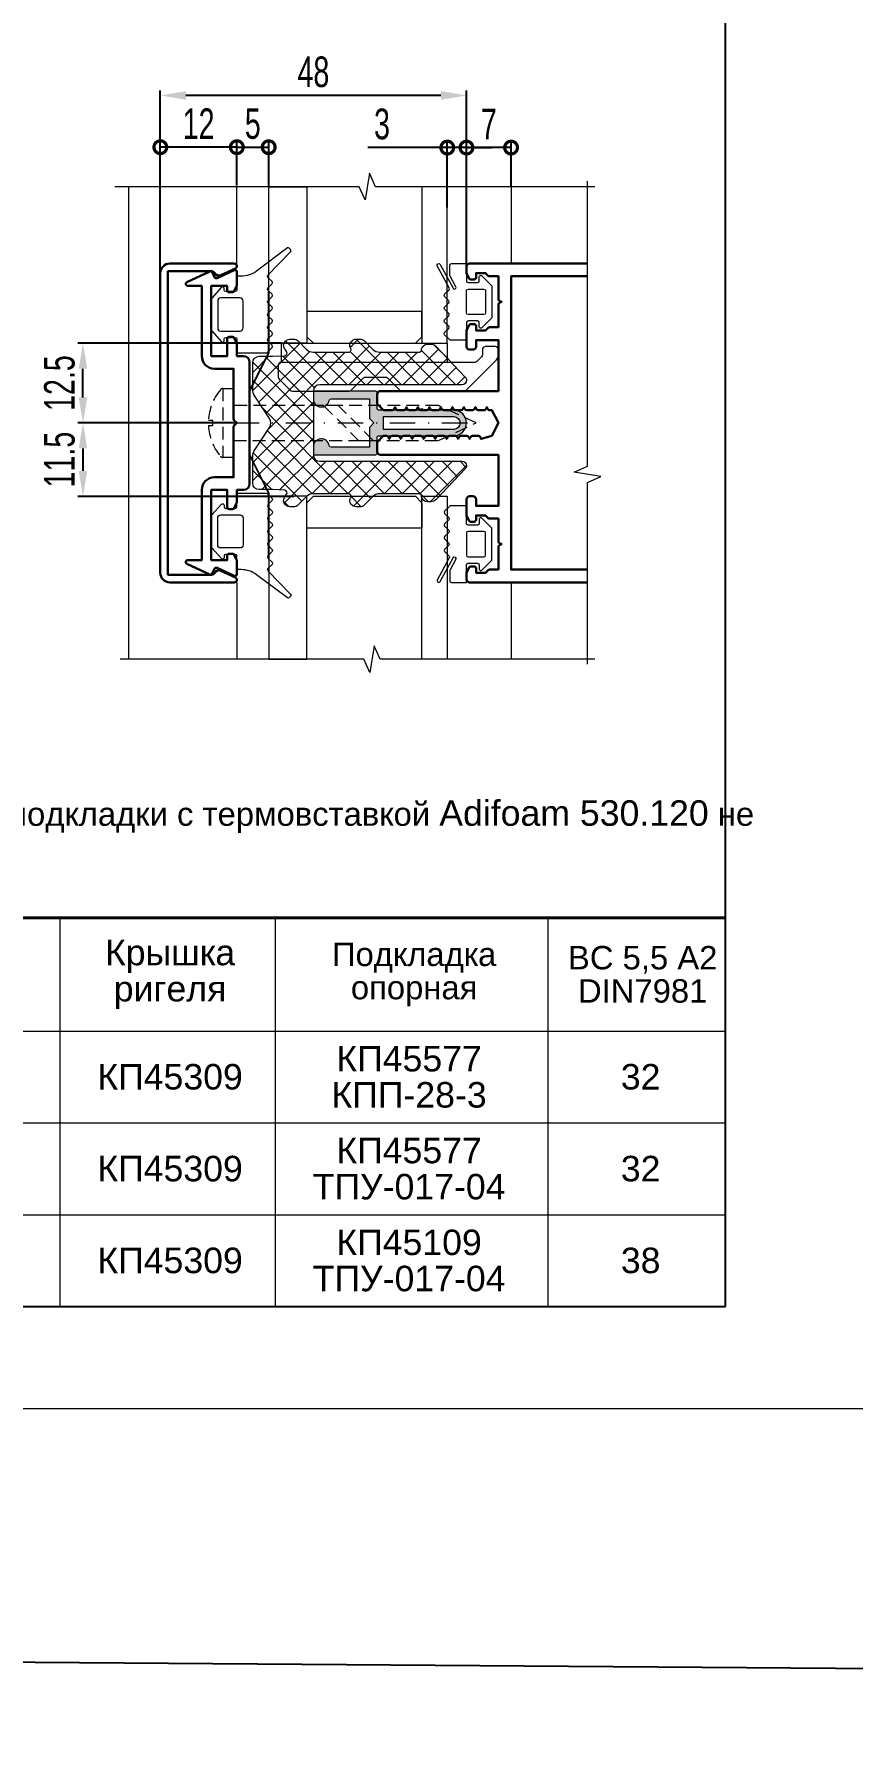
# Model space of a CAD drawing. Extents: x -37 to 8820, y -336 to 478.
# Drawn here: x 4112.2 to 4192.4, y -31.7 to 134.7 of the extents above; entities that cross this region are included whole.
import ezdxf

# ---------------------------------------------------------------- set-up
doc = ezdxf.new("R2010")
doc.units = 0
doc.header["$LTSCALE"] = 5
doc.linetypes.add('DASHDOT', pattern=[1, 0.5, -0.25, 0, -0.25])
doc.linetypes.add('HIDDEN', pattern=[0.375, 0.25, -0.125])
doc.layers.get('0').update_dxf_attribs({"linetype": 'CONTINUOUS', "lineweight": 30})
doc.layers.get('DEFPOINTS').update_dxf_attribs({"linetype": 'CONTINUOUS'})
for name, color, linetype, lineweight in [('1', 6, 'DASHDOT', 13), ('2', 3, 'HIDDEN', 13), ('Dimentions', 5, 'CONTINUOUS', 15), ('Glass', 5, 'CONTINUOUS', 20), ('Ал подклад', 7, 'CONTINUOUS', 20), ('Герлен', 7, 'CONTINUOUS', 60), ('Зигзаг', 1, 'CONTINUOUS', 15), ('Конструкции', 252, 'CONTINUOUS', 20), ('Подкладки', 1, 'CONTINUOUS', 20), ('Рамки', 1, 'CONTINUOUS', 15), ('Текстовый', 7, 'CONTINUOUS', 9), ('Уплотнители', 1, 'CONTINUOUS', 20), ('Штриховка', 1, 'CONTINUOUS', 5)]:
    doc.layers.add(name, color=color, linetype=linetype, lineweight=lineweight)
doc.layers.add('Скрытые', color=14, linetype='CONTINUOUS', plot=False)
doc.styles.add('3', font='RUSS.SHX', dxfattribs={"width": 0.7, "height": 3})
doc.styles.add('Каталожный', font='arial.ttf', dxfattribs={"height": 2.5})
doc.dimstyles.new('MX1_6', dxfattribs={"dimtxt": 3, "dimasz": 2.5, "dimexe": 0.5, "dimexo": 0, "dimgap": 0.8, "dimtad": 1, "dimlfac": 1.6, "dimdsep": 46, "dimtxsty": '3', "dimcen": 0, "dimclrd": 256, "dimclre": 256, "dimclrt": 256, "dimaunit": 1, "dimadec": 0, "dimazin": 0, "dimtfac": 1, "dimtmove": 0, "dimatfit": 1, "dimfxl": 1, "dimtvp": 1, "dimtolj": 1, "dimtzin": 0, "dimarcsym": 0})

# ---------------------------------------------------------------- blocks, each defined once
blk = doc.blocks.new('_DotSmall')
at = {"color": 0, "linetype": 'ByBlock', "const_width": 0.5}
blk.add_lwpolyline([(-0.0625, 0, 1), (0.0625, 0, 1)], format="xyb", close=True, dxfattribs=at)
blk = doc.blocks.new('*D395')
at = {"layer": 'DEFPOINTS', "color": 0, "linetype": 'Continuous', "transparency": 16777216}
for p in [(4124.62, 123.62), (4132.12, 119.86), (4124.62, 108.7)]:
    blk.add_point(p, dxfattribs=at)
at = {"layer": 'Dimentions', "linetype": 'Continuous', "lineweight": -2, "transparency": 16777216}
for p, q in [((4124.62, 108.7), (4124.62, 124.12)), ((4132.12, 123.62), (4124.62, 123.62)), ((4132.12, 119.86), (4132.12, 124.12))]:
    blk.add_line(p, q, dxfattribs=at)
at = {"layer": 'Dimentions', "linetype": 'Continuous', "lineweight": -2, "transparency": 16777216, "xscale": 2.5, "yscale": 2.5, "zscale": 2.5, "rotation": 180}
blk.add_blockref('_DotSmall', (4124.62, 123.62), dxfattribs=at)
at = {"layer": 'Dimentions', "linetype": 'Continuous', "lineweight": -2, "transparency": 16777216, "xscale": 2.5, "yscale": 2.5, "zscale": 2.5}
blk.add_blockref('_DotSmall', (4132.12, 123.62), dxfattribs=at)
at = {"layer": 'Dimentions', "linetype": 'Continuous', "transparency": 16777216, "insert": (4128.37, 125.92), "char_height": 3, "attachment_point": 5, "style": '3'}
blk.add_mtext('\\A1;12', dxfattribs=at)
blk = doc.blocks.new('*D396')
at = {"layer": 'DEFPOINTS', "color": 0, "linetype": 'Continuous', "transparency": 16777216}
for p in [(4124.62, 128.69), (4124.62, 121.37), (4154.62, 111.9)]:
    blk.add_point(p, dxfattribs=at)
at = {"layer": 'Dimentions', "linetype": 'Continuous', "lineweight": -2, "transparency": 16777216}
for p, q in [((4124.62, 121.37), (4124.62, 129.19)), ((4152.12, 128.69), (4127.12, 128.69)), ((4154.62, 111.9), (4154.62, 129.19))]:
    blk.add_line(p, q, dxfattribs=at)
at = {"layer": 'Dimentions', "linetype": 'Continuous', "transparency": 16777216}
for points in [[(4127.12, 129.11), (4127.12, 128.27), (4124.62, 128.69)], [(4152.12, 129.11), (4152.12, 128.27), (4154.62, 128.69)]]:
    blk.add_solid(points, dxfattribs=at)
at = {"layer": 'Dimentions', "linetype": 'Continuous', "transparency": 16777216, "insert": (4139.62, 130.99), "char_height": 3, "attachment_point": 5, "style": '3'}
blk.add_mtext('\\A1;48', dxfattribs=at)
blk = doc.blocks.new('*D397')
at = {"layer": 'DEFPOINTS', "color": 0, "linetype": 'Continuous', "transparency": 16777216}
for p in [(4135.24, 123.62), (4132.12, 119.86), (4135.24, 119.75)]:
    blk.add_point(p, dxfattribs=at)
at = {"layer": 'Dimentions', "linetype": 'Continuous', "lineweight": -2, "transparency": 16777216}
for p, q in [((4132.12, 119.86), (4132.12, 124.12)), ((4132.12, 123.62), (4135.24, 123.62)), ((4135.24, 119.75), (4135.24, 124.12))]:
    blk.add_line(p, q, dxfattribs=at)
at = {"layer": 'Dimentions', "linetype": 'Continuous', "lineweight": -2, "transparency": 16777216, "xscale": 2.5, "yscale": 2.5, "zscale": 2.5, "rotation": 180}
blk.add_blockref('_DotSmall', (4132.12, 123.62), dxfattribs=at)
at = {"layer": 'Dimentions', "linetype": 'Continuous', "lineweight": -2, "transparency": 16777216, "xscale": 2.5, "yscale": 2.5, "zscale": 2.5}
blk.add_blockref('_DotSmall', (4135.24, 123.62), dxfattribs=at)
at = {"layer": 'Dimentions', "linetype": 'Continuous', "transparency": 16777216, "insert": (4133.68, 125.92), "char_height": 3, "attachment_point": 5, "style": '3'}
blk.add_mtext('\\A1;5', dxfattribs=at)
blk = doc.blocks.new('*D399')
at = {"layer": 'DEFPOINTS', "color": 0, "transparency": 16777216}
for p in [(4131.8, 96.59), (4117.04, 89.4), (4137.74, 89.4)]:
    blk.add_point(p, dxfattribs=at)
at = {"layer": 'Dimentions', "lineweight": -2, "transparency": 16777216}
for p, q in [((4131.8, 96.59), (4116.54, 96.59)), ((4117.04, 94.09), (4117.04, 91.9)), ((4137.74, 89.4), (4116.54, 89.4))]:
    blk.add_line(p, q, dxfattribs=at)
at = {"layer": 'Dimentions', "transparency": 16777216}
for points in [[(4116.62, 94.09), (4117.46, 94.09), (4117.04, 96.59)], [(4116.62, 91.9), (4117.46, 91.9), (4117.04, 89.4)]]:
    blk.add_solid(points, dxfattribs=at)
at = {"layer": 'Dimentions', "transparency": 16777216, "insert": (4114.74, 93), "char_height": 3, "attachment_point": 5, "rotation": 90, "style": '3'}
blk.add_mtext('\\A1;11.5', dxfattribs=at)
blk = doc.blocks.new('*D400')
at = {"layer": 'DEFPOINTS', "color": 0, "transparency": 16777216}
for p in [(4117.04, 104.4), (4136.49, 104.4), (4123.78, 96.59)]:
    blk.add_point(p, dxfattribs=at)
at = {"layer": 'Dimentions', "lineweight": -2, "transparency": 16777216}
for p, q in [((4136.49, 104.4), (4116.54, 104.4)), ((4117.04, 99.09), (4117.04, 101.9)), ((4123.78, 96.59), (4116.54, 96.59))]:
    blk.add_line(p, q, dxfattribs=at)
at = {"layer": 'Dimentions', "transparency": 16777216}
for points in [[(4116.62, 101.9), (4117.46, 101.9), (4117.04, 104.4)], [(4116.62, 99.09), (4117.46, 99.09), (4117.04, 96.59)]]:
    blk.add_solid(points, dxfattribs=at)
at = {"layer": 'Dimentions', "transparency": 16777216, "insert": (4114.74, 100.5), "char_height": 3, "attachment_point": 5, "rotation": 90, "style": '3'}
blk.add_mtext('\\A1;12.5', dxfattribs=at)
blk = doc.blocks.new('*D299')
at = {"layer": 'DEFPOINTS', "color": 0, "linetype": 'Continuous', "transparency": 16777216}
for p in [(4154.62, 123.58), (4152.74, 117.7), (4154.62, 111.9)]:
    blk.add_point(p, dxfattribs=at)
at = {"layer": 'Dimentions', "linetype": 'Continuous', "lineweight": -2, "transparency": 16777216}
for p, q in [((4152.74, 123.58), (4144.94, 123.58)), ((4152.74, 117.7), (4152.74, 124.08)), ((4154.62, 123.58), (4152.74, 123.58)), ((4154.62, 111.9), (4154.62, 124.08)), ((4154.62, 123.58), (4157.12, 123.58))]:
    blk.add_line(p, q, dxfattribs=at)
at = {"layer": 'Dimentions', "linetype": 'Continuous', "lineweight": -2, "transparency": 16777216, "xscale": 2.5, "yscale": 2.5, "zscale": 2.5}
blk.add_blockref('_DotSmall', (4152.74, 123.58), dxfattribs=at)
at = {"layer": 'Dimentions', "linetype": 'Continuous', "lineweight": -2, "transparency": 16777216, "xscale": 2.5, "yscale": 2.5, "zscale": 2.5, "rotation": 180}
blk.add_blockref('_DotSmall', (4154.62, 123.58), dxfattribs=at)
at = {"layer": 'Dimentions', "linetype": 'Continuous', "transparency": 16777216, "insert": (4146.34, 125.88), "char_height": 3, "attachment_point": 5, "style": '3'}
blk.add_mtext('\\A1;3', dxfattribs=at)
blk = doc.blocks.new('*D300')
at = {"layer": 'DEFPOINTS', "color": 0, "linetype": 'Continuous', "transparency": 16777216}
for p in [(4154.62, 123.58), (4154.62, 119.89), (4158.99, 119.75)]:
    blk.add_point(p, dxfattribs=at)
at = {"layer": 'Dimentions', "linetype": 'Continuous', "lineweight": -2, "transparency": 16777216}
for p, q in [((4154.62, 119.89), (4154.62, 124.08)), ((4158.99, 123.58), (4154.62, 123.58)), ((4158.99, 119.75), (4158.99, 124.08))]:
    blk.add_line(p, q, dxfattribs=at)
at = {"layer": 'Dimentions', "linetype": 'Continuous', "lineweight": -2, "transparency": 16777216, "xscale": 2.5, "yscale": 2.5, "zscale": 2.5, "rotation": 180}
blk.add_blockref('_DotSmall', (4154.62, 123.58), dxfattribs=at)
at = {"layer": 'Dimentions', "linetype": 'Continuous', "lineweight": -2, "transparency": 16777216, "xscale": 2.5, "yscale": 2.5, "zscale": 2.5}
blk.add_blockref('_DotSmall', (4158.99, 123.58), dxfattribs=at)
at = {"layer": 'Dimentions', "linetype": 'Continuous', "transparency": 16777216, "insert": (4156.8, 125.88), "char_height": 3, "attachment_point": 5, "style": '3'}
blk.add_mtext('\\A1;7', dxfattribs=at)

msp = doc.modelspace()

# ---------------------------------------------------------------- hatches: boundary and pattern name
at = {"layer": 'Штриховка', "lineweight": 5}
h = msp.add_hatch(dxfattribs=at)
h.set_pattern_fill('NET', color=256, scale=10, angle=-45, style=0)
h.set_pattern_definition([(315, (6497.6839, 4392.4152), (0.88388348, 0.88388348), []), (45, (6497.6839, 4392.4152), (-0.88388348, 0.88388348), [])])
edge = h.paths.add_edge_path()
edge.add_arc((4154.1792, 92.3982), 0.4375, -45, 0, ccw=False)
edge.add_line((4154.4885, 92.0889), (4151.6122, 89.0563))
edge.add_arc((4151.1703, 89.4983), 0.625, 270, 315, ccw=False)
edge.add_line((4151.1703, 88.8733), (4150.8167, 88.8733))
edge.add_arc((4150.8137, 89.4893), 0.6161, 194.690939, 270.28096, ccw=False)
edge.add_arc((4149.9782, 89.4045), 0.25, 343.39845, 450)
edge.add_line((4149.9782, 89.6545), (4146.1024, 89.6545))
edge.add_arc((4146.1024, 88.717), 0.9375, 90, 135)
edge.add_line((4145.4395, 89.3799), (4144.6159, 88.5563))
edge.add_arc((4144.174, 88.9983), 0.625, 270, 315, ccw=False)
edge.add_line((4144.174, 88.3733), (4143.8204, 88.3733))
edge.add_arc((4143.8204, 88.9983), 0.625, 158.459594, 270, ccw=False)
edge.add_arc((4143.0623, 89.4045), 0.25, 315, 450)
edge.add_line((4143.0623, 89.6545), (4139.6061, 89.6545))
edge.add_arc((4139.6061, 88.717), 0.9375, 90, 135)
edge.add_line((4138.9432, 89.3799), (4138.1196, 88.5563))
edge.add_arc((4137.6776, 88.9983), 0.625, 270, 315, ccw=False)
edge.add_line((4137.6776, 88.3733), (4137.3241, 88.3733))
edge.add_arc((4137.3241, 88.9983), 0.625, 135, 270, ccw=False)
edge.add_line((4136.8822, 89.4402), (4136.9982, 89.6042))
edge.add_arc((4136.7941, 89.7486), 0.25, 324.716356, 447.011206)
edge.add_line((4136.8071, 89.9983), (4135.6099, 90.0608))
edge.add_line((4135.6099, 90.0608), (4134.3042, 90.0608))
edge.add_arc((4134.3042, 90.6858), 0.625, 180, 270, ccw=False)
edge.add_line((4133.6792, 90.6858), (4133.6792, 90.842))
edge.add_line((4133.6792, 90.842), (4133.6792, 93.2656))
edge.add_arc((4134.9292, 93.2656), 1.25, 146.745633, 180, ccw=False)
edge.add_line((4133.8839, 93.9511), (4135.3294, 96.1556))
edge.add_arc((4134.4738, 96.592), 0.9605, 332.973316, 387.026684)
edge.add_line((4135.3294, 97.0285), (4133.8839, 99.233))
edge.add_arc((4134.9292, 99.9184), 1.25, 180, 213.254367, ccw=False)
edge.add_line((4133.6792, 99.9184), (4133.6792, 102.342))
edge.add_line((4133.6792, 102.342), (4133.6792, 102.4983))
edge.add_arc((4134.3042, 102.4983), 0.625, 90, 180, ccw=False)
edge.add_line((4134.3042, 103.1233), (4135.6099, 103.1233))
edge.add_line((4135.6099, 103.1233), (4136.8071, 103.1858))
edge.add_arc((4136.7941, 103.4354), 0.25, 272.988794, 395.283644)
edge.add_line((4136.9982, 103.5799), (4136.8822, 103.7438))
edge.add_arc((4137.3241, 104.1858), 0.625, 90, 225, ccw=False)
edge.add_line((4137.3241, 104.8108), (4137.6776, 104.8108))
edge.add_arc((4137.6776, 104.1858), 0.625, 45, 90, ccw=False)
edge.add_line((4138.1196, 104.6277), (4138.9432, 103.8041))
edge.add_arc((4139.6061, 104.467), 0.9375, 225, 270)
edge.add_line((4139.6061, 103.5295), (4143.0623, 103.5295))
edge.add_arc((4143.0623, 103.7795), 0.25, 270, 405)
edge.add_arc((4143.8204, 104.1858), 0.625, 90, 201.540406, ccw=False)
edge.add_line((4143.8204, 104.8108), (4144.174, 104.8108))
edge.add_arc((4144.174, 104.1858), 0.625, 45, 90, ccw=False)
edge.add_line((4144.6159, 104.6277), (4145.4395, 103.8041))
edge.add_arc((4146.1024, 104.467), 0.9375, 225, 270)
edge.add_line((4146.1024, 103.5295), (4149.9782, 103.5295))
edge.add_arc((4149.9782, 103.7795), 0.25, 270, 376.60155)
edge.add_arc((4150.8137, 103.6947), 0.6161, 89.71904, 165.309061, ccw=False)
edge.add_line((4150.8167, 104.3108), (4151.1703, 104.3108))
edge.add_arc((4151.1703, 103.6858), 0.625, 45, 90, ccw=False)
edge.add_line((4151.6122, 104.1277), (4154.4885, 101.0952))
edge.add_arc((4154.1792, 100.7858), 0.4375, 0, 45, ccw=False)
edge.add_line((4154.6167, 100.7858), (4154.6167, 100.7795))
edge.add_arc((4154.1792, 100.7795), 0.4375, -90, 0, ccw=False)
edge.add_line((4154.1792, 100.342), (4140.2417, 100.342))
edge.add_arc((4140.2417, 99.717), 0.625, 90, 180)
edge.add_line((4139.6167, 99.717), (4139.6167, 96.592))
edge.add_line((4139.6167, 96.592), (4139.6167, 93.467))
edge.add_arc((4140.2417, 93.467), 0.625, 180, 270)
edge.add_line((4140.2417, 92.842), (4154.1792, 92.842))
edge.add_arc((4154.1792, 92.4045), 0.4375, 0, 90, ccw=False)
at = {"layer": 'Штриховка'}
h = msp.add_hatch(color=256, dxfattribs=at)
edge = h.paths.add_edge_path(flags=16)
edge.add_line((4146.4917, 97.217), (4153.3667, 97.217))
edge.add_arc((4153.3667, 96.592), 0.625, -90, 90, ccw=False)
edge.add_line((4153.3667, 95.967), (4146.4917, 95.967))
edge.add_line((4146.4917, 95.967), (4146.4917, 97.217))
edge = h.paths.add_edge_path()
edge.add_arc((4140.3979, 94.2483), 0.7812, 9.281799, 180)
edge.add_line((4139.6167, 94.2483), (4139.6167, 93.6545))
edge.add_arc((4139.8042, 93.6545), 0.1875, 180, 270)
edge.add_line((4139.8042, 93.467), (4145.6792, 93.467))
edge.add_arc((4145.6792, 93.6545), 0.1875, 270, 360)
edge.add_line((4145.8667, 93.6545), (4145.8667, 95.1545))
edge.add_arc((4146.0542, 95.1545), 0.1875, 90, 180, ccw=False)
edge.add_line((4146.0542, 95.342), (4150.1167, 95.342))
edge.add_arc((4150.2417, 95.342), 0.125, 180, 360)
edge.add_line((4150.3667, 95.342), (4153.3667, 95.342))
edge.add_arc((4153.3667, 96.592), 1.25, 270, 450)
edge.add_line((4153.3667, 97.842), (4150.3667, 97.842))
edge.add_arc((4150.2417, 97.842), 0.125, 0, 180)
edge.add_line((4150.1167, 97.842), (4146.0542, 97.842))
edge.add_arc((4146.0542, 98.0295), 0.1875, 180, 270, ccw=False)
edge.add_line((4145.8667, 98.0295), (4145.8667, 99.5295))
edge.add_arc((4145.6792, 99.5295), 0.1875, 0, 90)
edge.add_line((4145.6792, 99.717), (4139.8042, 99.717))
edge.add_arc((4139.8042, 99.5295), 0.1875, 90, 180)
edge.add_line((4139.6167, 99.5295), (4139.6167, 98.9358))
edge.add_arc((4140.3979, 98.9358), 0.7812, 180, 350.718201)
edge.add_arc((4141.354, 98.7795), 0.1875, 90, 170.718201, ccw=False)
edge.add_line((4141.354, 98.967), (4145.1167, 98.967))
edge.add_line((4145.1167, 98.967), (4145.1167, 97.1072))
edge.add_arc((4145.3042, 97.1072), 0.1875, 180, 225)
edge.add_line((4145.1716, 96.9746), (4145.5542, 96.592))
edge.add_line((4145.5542, 96.592), (4145.1716, 96.2094))
edge.add_arc((4145.3042, 96.0769), 0.1875, 135, 180)
edge.add_line((4145.1167, 96.0769), (4145.1167, 94.217))
edge.add_line((4145.1167, 94.217), (4141.354, 94.217))
edge.add_arc((4141.354, 94.4045), 0.1875, 189.281799, 270, ccw=False)

# ---------------------------------------------------------------- linework, layer by layer
for points in [[(4124.6167, 81.9045), (4124.6167, 111.2795, -0.41421356), (4125.5542, 112.217), (4131.8667, 112.217, -0.80258485), (4131.9723, 111.7405), (4130.5357, 111.0705, -0.40155944), (4129.9626, 111.2651, 0.27973928), (4129.63, 111.467), (4125.3667, 111.467), (4125.3667, 81.717), (4129.63, 81.717, 0.27973928), (4129.9626, 81.919, -0.40155944), (4130.5357, 82.1135), (4131.9723, 81.4436, -0.80258485), (4131.8667, 80.967), (4125.5542, 80.967, -0.41421356)], [(4129.4627, 111.4495, -0.41421356), (4129.7119, 111.3588), (4129.9319, 110.887, 0.41421356), (4130.1811, 110.7963), (4131.8499, 111.5745, -0.54861879), (4132.1167, 111.4045), (4132.1167, 110.0738, -0.11643382), (4132.0969, 109.9899), (4131.856, 109.5082, -0.28407904), (4131.6883, 109.4045), (4131.3667, 109.4045, -0.41421356), (4131.1792, 109.592), (4131.1792, 110.0295), (4129.6167, 110.0295), (4129.6167, 103.1545), (4131.1792, 103.1545), (4131.1792, 104.842, -0.41421356), (4131.3667, 105.0295), (4131.6883, 105.0295, -0.28407904), (4131.856, 104.9259), (4132.0969, 104.4441, -0.11643382), (4132.1167, 104.3603), (4132.1167, 103.1545), (4132.7417, 103.1545, -0.41421356), (4133.3667, 102.5295), (4133.3667, 90.6545, -0.41421356), (4132.7417, 90.0295), (4132.1167, 90.0295), (4132.1167, 88.8238, -0.11643382), (4132.0969, 88.7399), (4131.856, 88.2582, -0.28407904), (4131.6883, 88.1545), (4131.3667, 88.1545, -0.41421356), (4131.1792, 88.342), (4131.1792, 90.0295), (4129.6167, 90.0295), (4129.6167, 83.1545), (4131.1792, 83.1545), (4131.1792, 83.592, -0.41421356), (4131.3667, 83.7795), (4131.6883, 83.7795, -0.28407904), (4131.856, 83.6759), (4132.0969, 83.1941, -0.11643382), (4132.1167, 83.1103), (4132.1167, 81.7795, -0.54861879), (4131.8499, 81.6096), (4130.1811, 82.3878, 0.41421356), (4129.9319, 82.2971), (4129.7119, 81.8253, -0.41421356), (4129.4627, 81.7346), (4127.2249, 82.7781, -0.29147342), (4127.1167, 82.948), (4127.1167, 82.967, -0.41421356), (4127.3042, 83.1545), (4128.6792, 83.1545), (4128.6792, 90.0295, -0.41421356), (4129.9292, 91.2795), (4131.8042, 91.2795), (4131.8042, 96.2019, -0.19891237), (4131.8591, 96.3344), (4132.1167, 96.592), (4131.8591, 96.8496, -0.19891237), (4131.8042, 96.9822), (4131.8042, 101.9045), (4129.9292, 101.9045, -0.41421356), (4128.6792, 103.1545), (4128.6792, 110.0295), (4127.3042, 110.0295, -0.41421356), (4127.1167, 110.217), (4127.1167, 110.236, -0.29147342), (4127.2249, 110.406)]]:
    msp.add_lwpolyline(points, format="xyb", close=True)
msp.add_lwpolyline([(4166.4653, 80.967), (4154.9292, 80.967, -0.41421356), (4154.6167, 81.2795), (4154.6167, 81.8603, -0.11643382), (4154.6365, 81.9441), (4154.8773, 82.4259, -0.28407904), (4155.0451, 82.5295), (4155.3667, 82.5295, -0.41421356), (4155.5542, 82.342), (4155.5542, 81.9045), (4156.4917, 81.9045), (4156.7493, 82.1621, -0.19891237), (4156.8818, 82.217), (4157.7417, 82.217), (4157.7417, 84.4449, -0.28407904), (4157.8453, 84.6126), (4158.0542, 84.717), (4157.8453, 84.8215, -0.28407904), (4157.7417, 84.9892), (4157.7417, 87.217), (4156.8818, 87.217, -0.19891237), (4156.7493, 87.2719), (4156.4917, 87.5295), (4155.5542, 87.5295), (4155.5542, 87.092, -0.41421356), (4155.3667, 86.9045), (4155.0451, 86.9045, -0.28407904), (4154.8773, 87.0082), (4154.6365, 87.4899, -0.11643382), (4154.6167, 87.5738), (4154.6167, 89.092, -0.41421356), (4154.9292, 89.4045), (4155.2417, 89.4045, -0.41421356), (4155.5542, 89.092), (4155.5542, 88.467), (4157.7417, 88.467), (4157.7417, 93.467), (4146.1792, 93.467, -0.41421356), (4145.8667, 93.7795), (4145.8667, 94.6394, -0.19891237), (4145.9216, 94.7719), (4146.4368, 95.2871, -0.19891237), (4146.5693, 95.342), (4146.782, 95.342, -0.28407904), (4146.9497, 95.2384), (4147.0542, 95.0295), (4147.1586, 95.2384, -0.28407904), (4147.3263, 95.342), (4147.907, 95.342, -0.28407904), (4148.0747, 95.2384), (4148.1792, 95.0295), (4148.2836, 95.2384, -0.28407904), (4148.4513, 95.342), (4149.032, 95.342, -0.28407904), (4149.1997, 95.2384), (4149.3042, 95.0295), (4149.4086, 95.2384, -0.28407904), (4149.5763, 95.342), (4150.157, 95.342, -0.28407904), (4150.3247, 95.2384), (4150.4292, 95.0295), (4150.5336, 95.2384, -0.28407904), (4150.7013, 95.342), (4151.282, 95.342, -0.28407904), (4151.4497, 95.2384), (4151.5542, 95.0295), (4151.6586, 95.2384, -0.28407904), (4151.8263, 95.342), (4152.407, 95.342, -0.28407904), (4152.5747, 95.2384), (4152.6792, 95.0295), (4152.7836, 95.2384, -0.28407904), (4152.9513, 95.342), (4153.532, 95.342, -0.28407904), (4153.6997, 95.2384), (4153.8042, 95.0295), (4153.9086, 95.2384, -0.28407904), (4154.0763, 95.342), (4154.657, 95.342, -0.28407904), (4154.8247, 95.2384), (4154.9292, 95.0295), (4155.0336, 95.2384, -0.28407904), (4155.2013, 95.342), (4155.782, 95.342, -0.28407904), (4155.9497, 95.2384), (4156.0542, 95.0295), (4157.1167, 95.342), (4157.7417, 96.592), (4157.1167, 97.842), (4156.8888, 97.842, -0.28407904), (4156.7211, 97.9457), (4156.6167, 98.1545), (4156.5122, 97.9457, -0.28407904), (4156.3445, 97.842), (4155.7638, 97.842, -0.28407904), (4155.5961, 97.9457), (4155.4917, 98.1545), (4155.3872, 97.9457, -0.28407904), (4155.2195, 97.842), (4154.6388, 97.842, -0.28407904), (4154.4711, 97.9457), (4154.3667, 98.1545), (4154.2622, 97.9457, -0.28407904), (4154.0945, 97.842), (4153.5138, 97.842, -0.28407904), (4153.3461, 97.9457), (4153.2417, 98.1545), (4153.1372, 97.9457, -0.28407904), (4152.9695, 97.842), (4152.3888, 97.842, -0.28407904), (4152.2211, 97.9457), (4152.1167, 98.1545), (4152.0122, 97.9457, -0.28407904), (4151.8445, 97.842), (4151.2638, 97.842, -0.28407904), (4151.0961, 97.9457), (4150.9917, 98.1545), (4150.8872, 97.9457, -0.28407904), (4150.7195, 97.842), (4150.1388, 97.842, -0.28407904), (4149.9711, 97.9457), (4149.8667, 98.1545), (4149.7622, 97.9457, -0.28407904), (4149.5945, 97.842), (4149.0138, 97.842, -0.28407904), (4148.8461, 97.9457), (4148.7417, 98.1545), (4148.6372, 97.9457, -0.28407904), (4148.4695, 97.842), (4147.8888, 97.842, -0.28407904), (4147.7211, 97.9457), (4147.6167, 98.1545), (4147.5122, 97.9457, -0.28407904), (4147.3445, 97.842), (4146.5693, 97.842, -0.19891237), (4146.4368, 97.8969), (4145.9216, 98.4121, -0.19891237), (4145.8667, 98.5447), (4145.8667, 99.4045, -0.41421356), (4146.1792, 99.717), (4157.7417, 99.717), (4157.7417, 104.717), (4155.5542, 104.717), (4155.5542, 104.092, -0.41421356), (4155.2417, 103.7795), (4154.9292, 103.7795, -0.41421356), (4154.6167, 104.092), (4154.6167, 105.6103, -0.11643382), (4154.6365, 105.6941), (4154.8773, 106.1759, -0.28407904), (4155.0451, 106.2795), (4155.3667, 106.2795, -0.41421356), (4155.5542, 106.092), (4155.5542, 105.6545), (4156.4917, 105.6545), (4156.7493, 105.9121, -0.19891237), (4156.8818, 105.967), (4157.7417, 105.967), (4157.7417, 108.1949, -0.28407904), (4157.8453, 108.3626), (4158.0542, 108.467), (4157.8453, 108.5715, -0.28407904), (4157.7417, 108.7392), (4157.7417, 110.967), (4156.8818, 110.967, -0.19891237), (4156.7493, 111.0219), (4156.4917, 111.2795), (4155.5542, 111.2795), (4155.5542, 110.842, -0.41421356), (4155.3667, 110.6545), (4155.0451, 110.6545, -0.28407904), (4154.8773, 110.7582), (4154.6365, 111.2399, -0.11643382), (4154.6167, 111.3238), (4154.6167, 111.9045, -0.41421356), (4154.9292, 112.217), (4166.4653, 112.217)], format="xyb")
msp.add_lwpolyline([(4166.4653, 82.217), (4158.9917, 82.217), (4158.9917, 110.967), (4166.4653, 110.967)])
at = {"layer": '1'}
msp.add_line((4131.8042, 96.592), (4155.5542, 96.592), dxfattribs=at)
at = {"layer": '2'}
msp.add_line((4130.7481, 99.967), (4130.7481, 93.217), dxfattribs=at)
msp.add_lwpolyline([(4129.3413, 96.8377, -0.16184886), (4130.5071, 99.8534, -0.22388754), (4130.7481, 99.967), (4131.8042, 99.967), (4131.8042, 93.217), (4130.7481, 93.217, -0.22388754), (4130.5071, 93.3307, -0.16184886), (4129.3413, 96.3464), (4129.779, 96.3464), (4129.779, 96.8377)], format="xyb", close=True, dxfattribs=at)
for points in [[(4131.8042, 94.8733), (4151.8683, 94.8733), (4155.5542, 96.592), (4151.8683, 98.3108), (4131.8042, 98.3108)], [(4140.6164, 98.3108), (4144.0539, 94.8733), (4145.4861, 94.8733), (4142.0486, 98.3108)]]:
    msp.add_lwpolyline(points, close=True, dxfattribs=at)
at = {"layer": 'Glass'}
for points in [[(4138.9917, 119.7473), (4138.9917, 104.4045), (4135.2417, 104.4045), (4135.2417, 119.7473)], [(4150.2417, 119.7473), (4150.2417, 104.4045), (4152.7417, 104.4045), (4152.7417, 119.7473)], [(4139.6167, 104.4045), (4149.6167, 104.4045), (4150.2417, 105.0295), (4150.2417, 107.5295), (4138.9917, 107.5295), (4138.9917, 105.0295)], [(4138.9917, 73.4368), (4138.9917, 89.4045), (4135.2417, 89.4045), (4135.2417, 73.4368)], [(4139.6167, 89.4045), (4149.6167, 89.4045), (4150.2417, 88.7795), (4150.2417, 86.2795), (4138.9917, 86.2795), (4138.9917, 88.7795)], [(4150.2417, 73.4368), (4150.2417, 89.4045), (4152.7417, 89.4045), (4152.7417, 73.4368)]]:
    msp.add_lwpolyline(points, close=True, dxfattribs=at)
at = {"layer": 'Ал подклад'}
msp.add_lwpolyline([(4137.5586, 99.717), (4143.1078, 99.717, 0.19891237), (4143.3288, 99.8086), (4144.5251, 101.0049, -0.19891237), (4144.7461, 101.0965), (4146.6758, 101.0965, -0.19891237), (4146.8968, 101.0049), (4148.0931, 99.8086, 0.19891237), (4148.3141, 99.717), (4154.2506, 99.717, 0.19891237), (4154.6925, 99.9001), (4157.5586, 102.7662, 0.19891237), (4157.7417, 103.2081), (4157.7417, 103.7795, 0.41421356), (4157.4292, 104.092), (4156.4917, 104.092, 0.41421356), (4156.1792, 103.7795), (4156.1792, 103.284, -0.19891237), (4156.0876, 103.063), (4155.6457, 102.6211, -0.19891237), (4155.4247, 102.5295), (4136.4917, 102.5295, 0.41421356), (4136.1792, 102.217), (4136.1792, 101.0965, 0.19891237), (4136.2707, 100.8755), (4137.3376, 99.8086, 0.19891237)], format="xyb", close=True, dxfattribs=at)
at = {"layer": 'Герлен', "lineweight": 40}
msp.add_line((4015, 48.0868), (4180, 48.0868), dxfattribs=at)
at = {"layer": 'Герлен', "ltscale": 2, "const_width": 0.1875}
msp.add_lwpolyline([(4135.2417, 109.5295), (4135.2417, 103.467), (4133.3667, 99.717), (4133.3667, 93.467), (4135.2417, 89.717), (4135.2417, 83.6545)], dxfattribs=at)
at = {"layer": 'Зигзаг'}
for points in [[(4167.201, 119.7473), (4145.7045, 119.7473), (4145.1237, 121.0652), (4144.6881, 118.4525), (4144.1056, 119.7473), (4120.1761, 119.7473)], [(4166.4653, 72.9457), (4166.4653, 90.7652), (4167.7832, 91.3461), (4165.1705, 91.7817), (4166.4653, 92.3642), (4166.4653, 120.2733)], [(4167.1819, 73.4368), (4146.1507, 73.4368), (4145.5698, 74.7547), (4145.1342, 72.142), (4144.5517, 73.4368), (4120.6761, 73.4368)]]:
    msp.add_lwpolyline(points, dxfattribs=at)
at = {"layer": 'Конструкции'}
for p, q in [((4121.4917, 119.7473), (4121.4917, 73.4368)), ((4132.1167, 112.217), (4132.1167, 119.7473)), ((4158.9917, 119.7473), (4158.9917, 112.217)), ((4132.1167, 80.967), (4132.1167, 73.4368)), ((4158.9917, 80.967), (4158.9917, 73.4368))]:
    msp.add_line(p, q, dxfattribs=at)
at = {"layer": 'Подкладки'}
msp.add_lwpolyline([(4136.4917, 102.5295), (4136.4917, 104.4045), (4152.7417, 104.4045), (4152.7417, 102.5295)], close=True, dxfattribs=at)
at = {"layer": 'Рамки'}
for p, q in [((4114.7614, 48.0868), (4114.7614, 10)), ((4135.8864, 48.0868), (4135.8864, 10)), ((4162.604, 48.0868), (4162.604, 10)), ((4015, 37), (4180, 37)), ((4015, 28), (4180, 28)), ((4015, 19), (4180, 19)), ((4015, 10), (4180, 10))]:
    msp.add_line(p, q, dxfattribs=at)
at = {"layer": 'Рамки', "linetype": 'Continuous'}
msp.add_lwpolyline([(4200, 297), (3990, 297), (3990, 0), (4200, 0)], close=True, dxfattribs=at)
at = {"layer": 'Скрытые', "linetype": 'Continuous'}
for points in [[(3999.0404, -24.0001), (5027.2664, -31.7039), (5031.5789, 367.3445), (3999.0404, 358.304)], [(4180, 10), (4180, 287), (4015, 287), (4015, 10)]]:
    msp.add_lwpolyline(points, close=True, dxfattribs=at)
at = {"layer": 'Уплотнители'}
for points in [[(4130.8667, 104.8108, -0.41421356), (4131.0229, 104.967), (4131.9604, 104.967, -0.41421356), (4132.1167, 104.8108), (4132.1167, 103.467), (4135.0046, 103.467, 0.19891237), (4135.093, 103.5036), (4135.5709, 103.9815, 0.41421356), (4135.5709, 104.2025), (4135.1669, 104.6065, -0.41421356), (4135.1669, 104.8275), (4135.5709, 105.2315, 0.41421356), (4135.5709, 105.4525), (4135.1669, 105.8565, -0.41421356), (4135.1669, 106.0775), (4135.5709, 106.4815, 0.41421356), (4135.5709, 106.7025), (4135.1669, 107.1065, -0.41421356), (4135.1669, 107.3275), (4135.5709, 107.7315, 0.41421356), (4135.5709, 107.9525), (4135.1669, 108.3565, -0.41421356), (4135.1669, 108.5775), (4135.5709, 108.9815, 0.41421356), (4135.5709, 109.2025), (4135.1669, 109.6065, -0.41421356), (4135.1669, 109.8275), (4135.5709, 110.2315, 0.41421356), (4135.5709, 110.4525), (4135.1669, 110.8565, -0.41421356), (4135.1669, 111.0775), (4137.3812, 113.3565, 0.41421356), (4137.3812, 113.5775), (4137.2499, 113.7088, 0.29253821), (4137.0854, 113.745), (4134.0322, 111.4642, -0.16178775), (4132.536, 110.967), (4132.1167, 110.967), (4132.1167, 109.6233, -0.41421356), (4131.9604, 109.467), (4131.0229, 109.467, -0.41421356), (4130.8667, 109.6233), (4130.8667, 109.7795, 0.66858666), (4130.5998, 109.8899), (4129.6623, 108.8253, 0.19861919), (4129.6167, 108.7149), (4129.6167, 105.7191, 0.19861919), (4129.6623, 105.6088), (4130.5998, 104.5442, 0.66858666), (4130.8667, 104.6545)], [(4153.5775, 109.9478), (4153.0106, 110.9928, -0.12491271), (4152.9917, 111.0673), (4152.9917, 112.0608, -0.41421356), (4153.1479, 112.217), (4154.6167, 112.217), (4154.6167, 110.4983, 0.41421356), (4154.7729, 110.342), (4155.7104, 110.342, 0.41421356), (4155.8667, 110.4983), (4155.8667, 110.9045, -0.66858666), (4156.1335, 111.0149), (4157.071, 110.0753, -0.19861919), (4157.1167, 109.9649), (4157.1167, 106.9691, -0.19861919), (4157.071, 106.8588), (4156.1335, 105.9192, -0.66858666), (4155.8667, 106.0295), (4155.8667, 106.4358, 0.41421356), (4155.7104, 106.592), (4154.7729, 106.592, 0.41421356), (4154.6167, 106.4358), (4154.6167, 104.717), (4153.0564, 104.717, -0.19891237), (4152.9459, 104.7628), (4152.4772, 105.2315, -0.41421356), (4152.4772, 105.4525), (4152.8812, 105.8565, 0.41421356), (4152.8812, 106.0775), (4152.4772, 106.4815, -0.41421356), (4152.4772, 106.7025), (4152.8812, 107.1065, 0.41421356), (4152.8812, 107.3275), (4152.4772, 107.7315, -0.41421356), (4152.4772, 107.9525), (4152.8812, 108.3565, 0.41421356), (4152.8812, 108.5775), (4152.4772, 108.9815, -0.41421356), (4152.4772, 109.2025), (4152.9092, 109.6346, 0.33207606), (4152.9361, 109.8195), (4151.7606, 111.9863, -1), (4152.0353, 112.1353), (4153.3029, 109.7988, 1)], [(4130.2417, 108.5295), (4130.2417, 105.9045, 0.41421356), (4130.5542, 105.592), (4132.4292, 105.592, 0.41421356), (4132.7417, 105.9045), (4132.7417, 108.5295, 0.41421356), (4132.4292, 108.842), (4130.5542, 108.842, 0.41421356)], [(4156.4917, 109.5608), (4156.4917, 107.3733, -0.41421356), (4156.3354, 107.217), (4154.7729, 107.217, -0.41421356), (4154.6167, 107.3733), (4154.6167, 109.5608, -0.41421356), (4154.7729, 109.717), (4156.3354, 109.717, -0.41421356)], [(4141.1689, 94.3743, 0.92211283), (4139.6167, 94.2483), (4139.6167, 93.6545, 0.41421356), (4139.8042, 93.467), (4145.6792, 93.467, 0.41421356), (4145.8667, 93.6545), (4145.8667, 95.1545, -0.41421356), (4146.0542, 95.342), (4150.1167, 95.342, 1), (4150.3667, 95.342), (4153.3667, 95.342, 1), (4153.3667, 97.842), (4150.3667, 97.842, 1), (4150.1167, 97.842), (4146.0542, 97.842, -0.41421356), (4145.8667, 98.0295), (4145.8667, 99.5295, 0.41421356), (4145.6792, 99.717), (4139.8042, 99.717, 0.41421356), (4139.6167, 99.5295), (4139.6167, 98.9358, 0.92211283), (4141.1689, 98.8098, -0.36752318), (4141.354, 98.967), (4145.1167, 98.967), (4145.1167, 97.1072, 0.19891237), (4145.1716, 96.9746), (4145.5542, 96.592), (4145.1716, 96.2094, 0.19891237), (4145.1167, 96.0769), (4145.1167, 94.217), (4141.354, 94.217, -0.36752318)], [(4146.4917, 97.217), (4153.3667, 97.217, -1), (4153.3667, 95.967), (4146.4917, 95.967)], [(4130.8667, 88.3733, 0.41421356), (4131.0229, 88.217), (4131.9604, 88.217, 0.41421356), (4132.1167, 88.3733), (4132.1167, 89.717), (4135.0046, 89.717, -0.19891237), (4135.093, 89.6804), (4135.5709, 89.2025, -0.41421356), (4135.5709, 88.9815), (4135.1669, 88.5775, 0.41421356), (4135.1669, 88.3565), (4135.5709, 87.9525, -0.41421356), (4135.5709, 87.7315), (4135.1669, 87.3275, 0.41421356), (4135.1669, 87.1065), (4135.5709, 86.7025, -0.41421356), (4135.5709, 86.4815), (4135.1669, 86.0775, 0.41421356), (4135.1669, 85.8565), (4135.5709, 85.4525, -0.41421356), (4135.5709, 85.2315), (4135.1669, 84.8275, 0.41421356), (4135.1669, 84.6065), (4135.5709, 84.2025, -0.41421356), (4135.5709, 83.9815), (4135.1669, 83.5775, 0.41421356), (4135.1669, 83.3565), (4135.5709, 82.9525, -0.41421356), (4135.5709, 82.7315), (4135.1669, 82.3275, 0.41421356), (4135.1669, 82.1065), (4137.3812, 79.8275, -0.41421356), (4137.3812, 79.6065), (4137.2499, 79.4752, -0.29253821), (4137.0854, 79.4391), (4134.0322, 81.7199, 0.16178775), (4132.536, 82.217), (4132.1167, 82.217), (4132.1167, 83.5608, 0.41421356), (4131.9604, 83.717), (4131.0229, 83.717, 0.41421356), (4130.8667, 83.5608), (4130.8667, 83.4045, -0.66858666), (4130.5998, 83.2942), (4129.6623, 84.3588, -0.19861919), (4129.6167, 84.4691), (4129.6167, 87.4649, -0.19861919), (4129.6623, 87.5753), (4130.5998, 88.6399, -0.66858666), (4130.8667, 88.5295)], [(4153.5775, 83.2363), (4153.0106, 82.1912, 0.12491271), (4152.9917, 82.1167), (4152.9917, 81.1233, 0.41421356), (4153.1479, 80.967), (4154.6167, 80.967), (4154.6167, 82.6858, -0.41421356), (4154.7729, 82.842), (4155.7104, 82.842, -0.41421356), (4155.8667, 82.6858), (4155.8667, 82.2795, 0.66858666), (4156.1335, 82.1692), (4157.071, 83.1088, 0.19861919), (4157.1167, 83.2191), (4157.1167, 86.2149, 0.19861919), (4157.071, 86.3253), (4156.1335, 87.2649, 0.66858666), (4155.8667, 87.1545), (4155.8667, 86.7483, -0.41421356), (4155.7104, 86.592), (4154.7729, 86.592, -0.41421356), (4154.6167, 86.7483), (4154.6167, 88.467), (4153.0564, 88.467, 0.19891237), (4152.9459, 88.4213), (4152.4772, 87.9525, 0.41421356), (4152.4772, 87.7315), (4152.8812, 87.3275, -0.41421356), (4152.8812, 87.1065), (4152.4772, 86.7025, 0.41421356), (4152.4772, 86.4815), (4152.8812, 86.0775, -0.41421356), (4152.8812, 85.8565), (4152.4772, 85.4525, 0.41421356), (4152.4772, 85.2315), (4152.8812, 84.8275, -0.41421356), (4152.8812, 84.6065), (4152.4772, 84.2025, 0.41421356), (4152.4772, 83.9815), (4152.9092, 83.5495, -0.33207606), (4152.9361, 83.3645), (4151.7606, 81.1978, 1), (4152.0353, 81.0488), (4153.3029, 83.3853, -1)], [(4130.2417, 84.6545), (4130.2417, 87.2795, -0.41421356), (4130.5542, 87.592), (4132.4292, 87.592, -0.41421356), (4132.7417, 87.2795), (4132.7417, 84.6545, -0.41421356), (4132.4292, 84.342), (4130.5542, 84.342, -0.41421356)], [(4156.4917, 83.6233), (4156.4917, 85.8108, 0.41421356), (4156.3354, 85.967), (4154.7729, 85.967, 0.41421356), (4154.6167, 85.8108), (4154.6167, 83.6233, 0.41421356), (4154.7729, 83.467), (4156.3354, 83.467, 0.41421356)]]:
    msp.add_lwpolyline(points, format="xyb", close=True, dxfattribs=at)
msp.add_lwpolyline([(4154.6167, 92.3982, -0.19891237), (4154.4885, 92.0889), (4151.6122, 89.0563, -0.19891237), (4151.1703, 88.8733), (4150.8167, 88.8733, -0.34232788), (4150.2178, 89.3331, 0.50186314), (4149.9782, 89.6545), (4146.1024, 89.6545, 0.19891237), (4145.4395, 89.3799), (4144.6159, 88.5563, -0.19891237), (4144.174, 88.3733), (4143.8204, 88.3733, -0.52913987), (4143.2391, 89.2278, 0.66817864), (4143.0623, 89.6545), (4139.6061, 89.6545, 0.19891237), (4138.9432, 89.3799), (4138.1196, 88.5563, -0.19891237), (4137.6776, 88.3733), (4137.3241, 88.3733, -0.66817864), (4136.8822, 89.4402), (4136.9982, 89.6042, 0.59077925), (4136.8071, 89.9983), (4135.6099, 90.0608), (4134.3042, 90.0608, -0.41421356), (4133.6792, 90.6858), (4133.6792, 90.842), (4133.6792, 93.2656, -0.1461265), (4133.8839, 93.9511), (4135.3294, 96.1556, 0.24032506), (4135.3294, 97.0285), (4133.8839, 99.233, -0.1461265), (4133.6792, 99.9184), (4133.6792, 102.342), (4133.6792, 102.4983, -0.41421356), (4134.3042, 103.1233), (4135.6099, 103.1233), (4136.8071, 103.1858, 0.59077925), (4136.9982, 103.5799), (4136.8822, 103.7438, -0.66817864), (4137.3241, 104.8108), (4137.6776, 104.8108, -0.19891237), (4138.1196, 104.6277), (4138.9432, 103.8041, 0.19891237), (4139.6061, 103.5295), (4143.0623, 103.5295, 0.66817864), (4143.2391, 103.9563, -0.52913987), (4143.8204, 104.8108), (4144.174, 104.8108, -0.19891237), (4144.6159, 104.6277), (4145.4395, 103.8041, 0.19891237), (4146.1024, 103.5295), (4149.9782, 103.5295, 0.50186314), (4150.2178, 103.851, -0.34232788), (4150.8167, 104.3108), (4151.1703, 104.3108, -0.19891237), (4151.6122, 104.1277), (4154.4885, 101.0952, -0.19891237), (4154.6167, 100.7858), (4154.6167, 100.7795, -0.41421356), (4154.1792, 100.342), (4140.2417, 100.342, 0.41421356), (4139.6167, 99.717), (4139.6167, 96.592), (4139.6167, 93.467, 0.41421356), (4140.2417, 92.842), (4154.1792, 92.842, -0.41421356), (4154.6167, 92.4045)], format="xyb", dxfattribs=at)

# ---------------------------------------------------------------- texts
at = {"layer": 'Текстовый', "linetype": 'Continuous', "line_spacing_factor": 0.85, "style": 'Каталожный'}
for s, insert, char_height, width, attachment_point in [('\\pxi-2,l2,r-2.0333,se1.0833,ql,t4;{\\fArial|b1|i0|c204|p34;Примечание:\\P\\pi0,l0;\\fArial|b0|i0|c204|p34;\\H0.92x;1. Фиксирующие подкладки с термовставкой }Adifoam 530.120{\\H0.92x; не используются.}', (4084.2851, 63.1548), 2.5, 95.714943, 1), ('Крышка ригеля', (4125.5739, 42.5434), 2.5, 20.625, 5), ('Подкладка опорная', (4149.4906, 42.5434), 2.3, 27.25, 5), ('ВС 5,5 А2\\PDIN7981', (4171.8866, 42.5434), 2.3, 27.25, 5), ('КП45577\\PКПП-28-3', (4148.9952, 32.5), 2.5, 23.217592, 5), ('КП45309', (4125.5739, 32.5), 2.5, 20.625, 5), ('32', (4171.6875, 32.5), 2.5, 20.625, 5), ('КП45577\\PТПУ-017-04', (4148.9952, 23.5), 2.5, 23.217592, 5), ('КП45309', (4125.5739, 23.5), 2.5, 20.625, 5), ('32', (4171.6875, 23.5), 2.5, 20.625, 5), ('КП45109\\PТПУ-017-04', (4148.9952, 14.5), 2.5, 23.217592, 5), ('КП45309', (4125.5739, 14.5), 2.5, 20.625, 5), ('38', (4171.6875, 14.5), 2.5, 20.625, 5)]:
    msp.add_mtext(s, dxfattribs=dict(at, insert=insert, char_height=char_height, width=width, attachment_point=attachment_point))

# ---------------------------------------------------------------- dimensions: what is measured, and where the dimension line sits
at = {"layer": 'Dimentions', "linetype": 'Continuous'}
dim = msp.add_linear_dim(base=(4124.6167, 128.6904), p1=(4154.6167, 111.9045), p2=(4124.6167, 121.366), dimstyle='MX1_6', dxfattribs=at)
dim.commit()
dim.dimension.update_dxf_attribs({"geometry": '*D396', "text_midpoint": (4139.6167, 130.9904)})
for base, p1, p2, picture, middle in [((4124.6167, 123.6213), (4132.1167, 119.8631), (4124.6167, 108.6972), '*D395', (4128.3667, 125.9213)), ((4135.2417, 123.6213), (4132.1167, 119.8631), (4135.2417, 119.7473), '*D397', (4133.6792, 125.9213)), ((4154.6167, 123.5835), (4158.9917, 119.7473), (4154.6167, 119.8925), '*D300', (4156.8042, 125.8835))]:
    dim = msp.add_linear_dim(base=base, p1=p1, p2=p2, dimstyle='MX1_6', override={"dimdec": 0, "dimblk1": 'DotSmall', "dimblk2": 'DotSmall', "dimsah": 1}, dxfattribs=at)
    dim.commit()
    dim.dimension.update_dxf_attribs({"geometry": picture, "text_midpoint": middle})
dim = msp.add_linear_dim(base=(4154.6167, 123.5835), p1=(4152.7417, 117.6977), p2=(4154.6167, 111.9045), dimstyle='MX1_6', override={"dimdec": 0, "dimblk1": 'DotSmall', "dimblk2": 'DotSmall', "dimsah": 1}, dxfattribs=at)
dim.commit()
dim.dimension.update_dxf_attribs({"geometry": '*D299', "text_midpoint": (4146.3417, 123.5835), "dimtype": 160})
at = {"layer": 'Dimentions'}
for base, p1, p2, picture, middle in [((4117.0391, 104.4045), (4123.7754, 96.592), (4136.4917, 104.4045), '*D400', (4114.7391, 100.4983)), ((4117.0391, 89.4045), (4131.8042, 96.592), (4137.7417, 89.4045), '*D399', (4114.7391, 92.9983))]:
    dim = msp.add_linear_dim(base=base, p1=p1, p2=p2, angle=270, dimstyle='MX1_6', dxfattribs=at)
    dim.commit()
    dim.dimension.update_dxf_attribs({"geometry": picture, "text_midpoint": middle})

doc.saveas('drawing.dxf')
